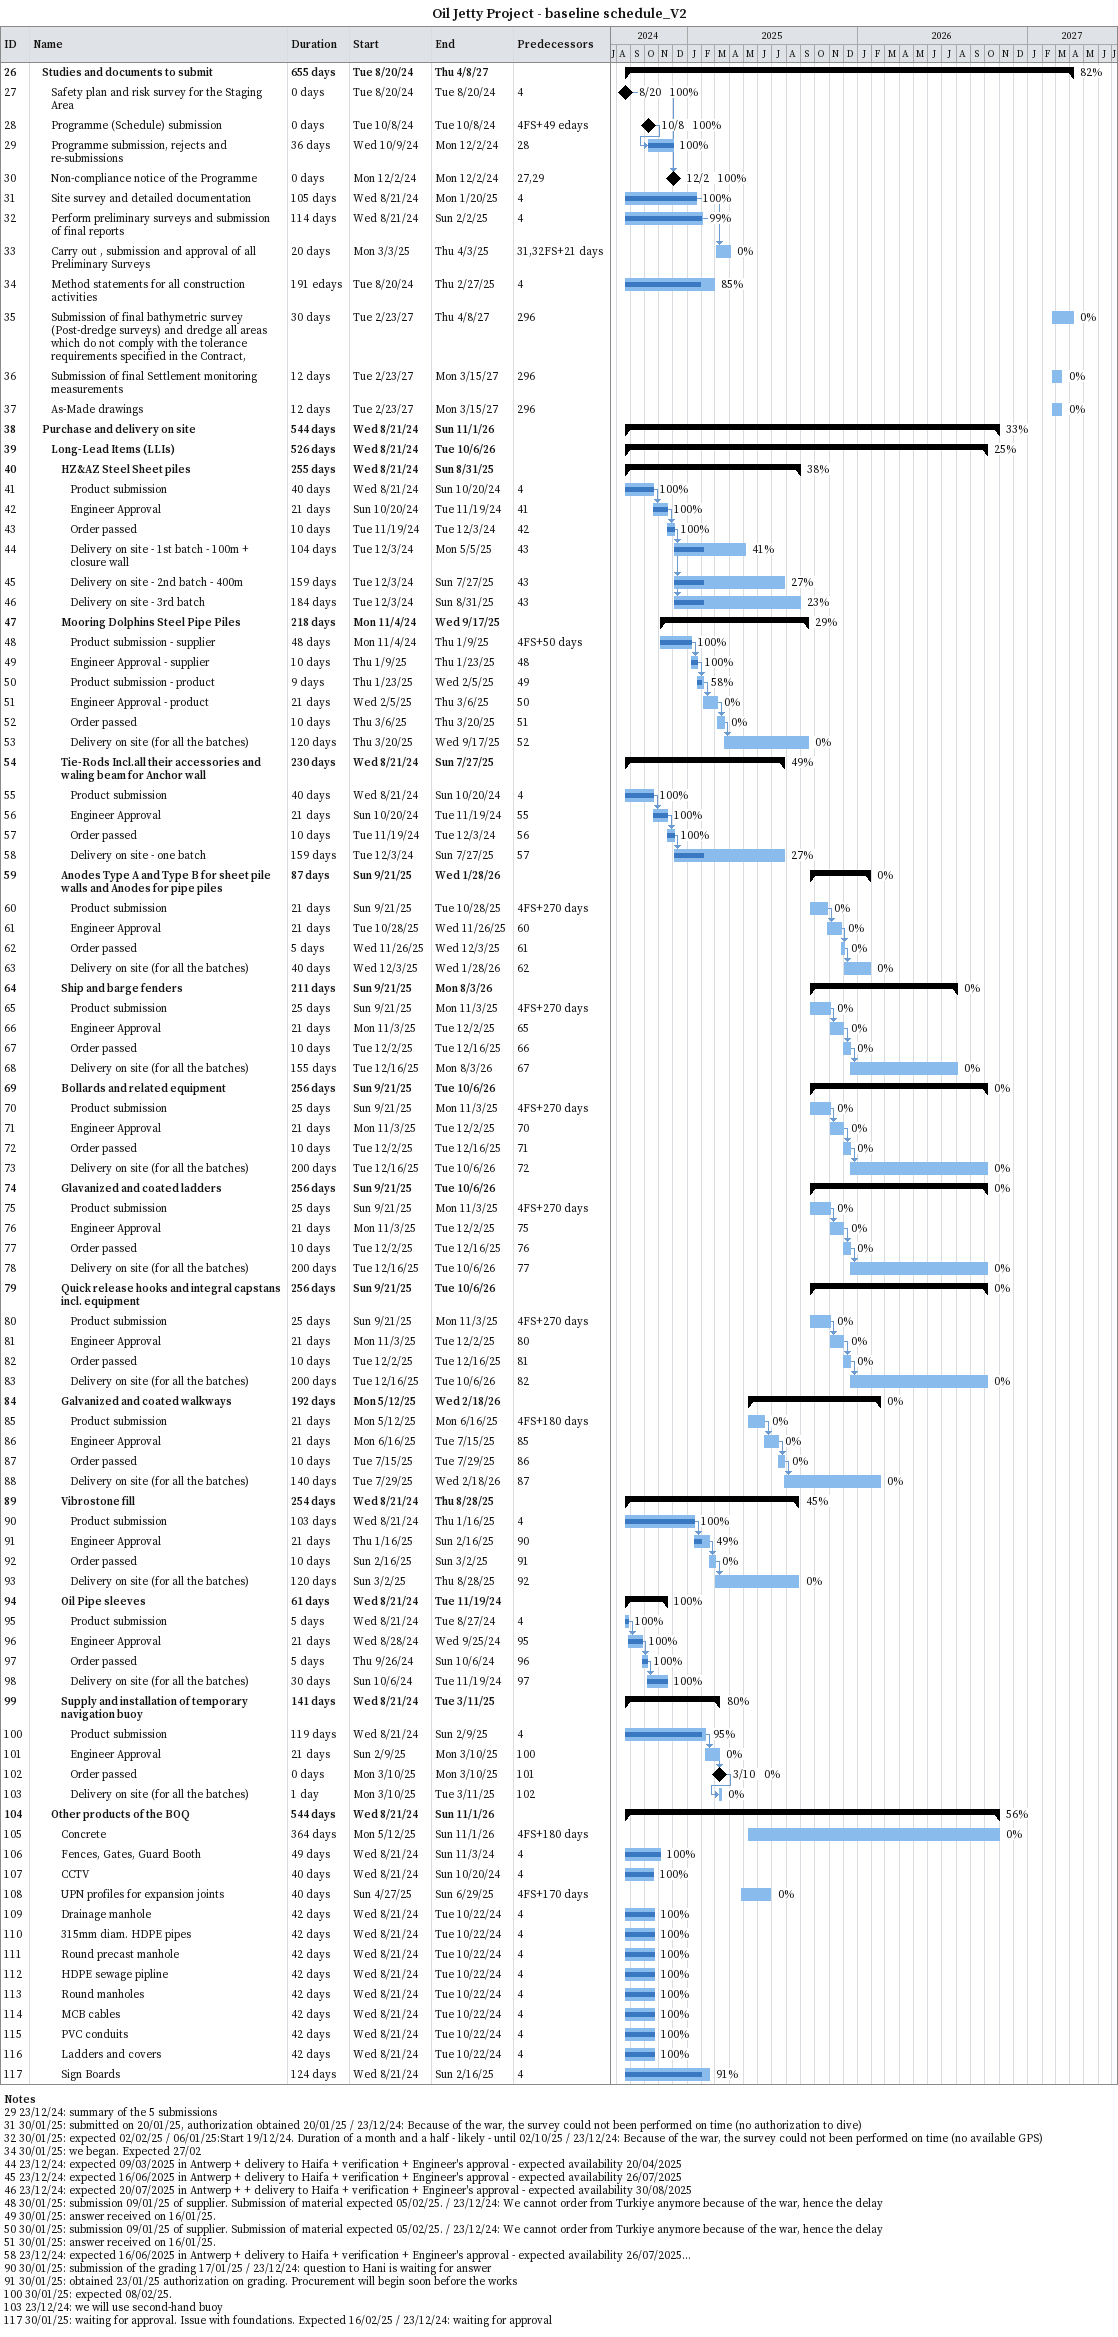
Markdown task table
Oil Jetty Project - baseline schedule_V2

| ID | Level | Task | Duration | Start | Finish | Predecessors | % complete |
|---|---|---|---|---|---|---|---|
| 26 | 2 | **Studies and documents to submit** | 655d | 2024-08-20 | 2027-04-08 |  | 82 |
| 27 | 3 | Safety plan and risk survey for the Staging Area | 0d | 2024-08-20 | 2024-08-20 | 4 | 100 |
| 28 | 3 | Programme (Schedule) submission | 0d | 2024-10-08 | 2024-10-08 | 4FS+49ed | 100 |
| 29 | 3 | Programme submission, rejects and re-submissions | 36d | 2024-10-09 | 2024-12-02 | 28 | 100 |
| 30 | 3 | Non-compliance notice of the Programme | 0d | 2024-12-02 | 2024-12-02 | 27, 29 | 100 |
| 31 | 3 | Site survey and detailed documentation | 105d | 2024-08-21 | 2025-01-20 | 4 | 100 |
| 32 | 3 | Perform preliminary surveys and submission of final reports | 114d | 2024-08-21 | 2025-02-02 | 4 | 99 |
| 33 | 3 | Carry out , submission and approval of all Preliminary Surveys | 20d | 2025-03-03 | 2025-04-03 | 31, 32FS+21d | 0 |
| 34 | 3 | Method statements for all construction activities | 191ed | 2024-08-20 | 2025-02-27 | 4 | 85 |
| 35 | 3 | Submission of final bathymetric survey (Post-dredge surveys) and dredge all areas which do not comply with the tolerance requirements specified in the Contract, | 30d | 2027-02-23 | 2027-04-08 | 296 | 0 |
| 36 | 3 | Submission of final Settlement monitoring measurements | 12d | 2027-02-23 | 2027-03-15 | 296 | 0 |
| 37 | 3 | As-Made drawings | 12d | 2027-02-23 | 2027-03-15 | 296 | 0 |
| 38 | 2 | **Purchase and delivery on site** | 544d | 2024-08-21 | 2026-11-01 |  | 33 |
| 39 | 3 | **Long-Lead Items (LLIs)** | 526d | 2024-08-21 | 2026-10-06 |  | 25 |
| 40 | 4 | **HZ&AZ Steel Sheet piles** | 255d | 2024-08-21 | 2025-08-31 |  | 38 |
| 41 | 5 | Product submission | 40d | 2024-08-21 | 2024-10-20 | 4 | 100 |
| 42 | 5 | Engineer Approval | 21d | 2024-10-20 | 2024-11-19 | 41 | 100 |
| 43 | 5 | Order passed | 10d | 2024-11-19 | 2024-12-03 | 42 | 100 |
| 44 | 5 | Delivery on site - 1st batch - 100m + closure wall | 104d | 2024-12-03 | 2025-05-05 | 43 | 41 |
| 45 | 5 | Delivery on site - 2nd batch - 400m | 159d | 2024-12-03 | 2025-07-27 | 43 | 27 |
| 46 | 5 | Delivery on site - 3rd batch | 184d | 2024-12-03 | 2025-08-31 | 43 | 23 |
| 47 | 4 | **Mooring Dolphins Steel Pipe Piles** | 218d | 2024-11-04 | 2025-09-17 |  | 29 |
| 48 | 5 | Product submission - supplier | 48d | 2024-11-04 | 2025-01-09 | 4FS+50d | 100 |
| 49 | 5 | Engineer Approval - supplier | 10d | 2025-01-09 | 2025-01-23 | 48 | 100 |
| 50 | 5 | Product submission - product | 9d | 2025-01-23 | 2025-02-05 | 49 | 58 |
| 51 | 5 | Engineer Approval - product | 21d | 2025-02-05 | 2025-03-06 | 50 | 0 |
| 52 | 5 | Order passed | 10d | 2025-03-06 | 2025-03-20 | 51 | 0 |
| 53 | 5 | Delivery on site (for all the batches) | 120d | 2025-03-20 | 2025-09-17 | 52 | 0 |
| 54 | 4 | **Tie-Rods Incl.all their accessories and waling beam for Anchor wall** | 230d | 2024-08-21 | 2025-07-27 |  | 49 |
| 55 | 5 | Product submission | 40d | 2024-08-21 | 2024-10-20 | 4 | 100 |
| 56 | 5 | Engineer Approval | 21d | 2024-10-20 | 2024-11-19 | 55 | 100 |
| 57 | 5 | Order passed | 10d | 2024-11-19 | 2024-12-03 | 56 | 100 |
| 58 | 5 | Delivery on site - one batch | 159d | 2024-12-03 | 2025-07-27 | 57 | 27 |
| 59 | 4 | **Anodes Type A and Type B for sheet pile walls and Anodes for pipe piles** | 87d | 2025-09-21 | 2026-01-28 |  | 0 |
| 60 | 5 | Product submission | 21d | 2025-09-21 | 2025-10-28 | 4FS+270d | 0 |
| 61 | 5 | Engineer Approval | 21d | 2025-10-28 | 2025-11-26 | 60 | 0 |
| 62 | 5 | Order passed | 5d | 2025-11-26 | 2025-12-03 | 61 | 0 |
| 63 | 5 | Delivery on site (for all the batches) | 40d | 2025-12-03 | 2026-01-28 | 62 | 0 |
| 64 | 4 | **Ship and barge fenders** | 211d | 2025-09-21 | 2026-08-03 |  | 0 |
| 65 | 5 | Product submission | 25d | 2025-09-21 | 2025-11-03 | 4FS+270d | 0 |
| 66 | 5 | Engineer Approval | 21d | 2025-11-03 | 2025-12-02 | 65 | 0 |
| 67 | 5 | Order passed | 10d | 2025-12-02 | 2025-12-16 | 66 | 0 |
| 68 | 5 | Delivery on site (for all the batches) | 155d | 2025-12-16 | 2026-08-03 | 67 | 0 |
| 69 | 4 | **Bollards and related equipment** | 256d | 2025-09-21 | 2026-10-06 |  | 0 |
| 70 | 5 | Product submission | 25d | 2025-09-21 | 2025-11-03 | 4FS+270d | 0 |
| 71 | 5 | Engineer Approval | 21d | 2025-11-03 | 2025-12-02 | 70 | 0 |
| 72 | 5 | Order passed | 10d | 2025-12-02 | 2025-12-16 | 71 | 0 |
| 73 | 5 | Delivery on site (for all the batches) | 200d | 2025-12-16 | 2026-10-06 | 72 | 0 |
| 74 | 4 | **Glavanized and coated ladders** | 256d | 2025-09-21 | 2026-10-06 |  | 0 |
| 75 | 5 | Product submission | 25d | 2025-09-21 | 2025-11-03 | 4FS+270d | 0 |
| 76 | 5 | Engineer Approval | 21d | 2025-11-03 | 2025-12-02 | 75 | 0 |
| 77 | 5 | Order passed | 10d | 2025-12-02 | 2025-12-16 | 76 | 0 |
| 78 | 5 | Delivery on site (for all the batches) | 200d | 2025-12-16 | 2026-10-06 | 77 | 0 |
| 79 | 4 | **Quick release hooks and integral capstans incl. equipment** | 256d | 2025-09-21 | 2026-10-06 |  | 0 |
| 80 | 5 | Product submission | 25d | 2025-09-21 | 2025-11-03 | 4FS+270d | 0 |
| 81 | 5 | Engineer Approval | 21d | 2025-11-03 | 2025-12-02 | 80 | 0 |
| 82 | 5 | Order passed | 10d | 2025-12-02 | 2025-12-16 | 81 | 0 |
| 83 | 5 | Delivery on site (for all the batches) | 200d | 2025-12-16 | 2026-10-06 | 82 | 0 |
| 84 | 4 | **Galvanized and coated walkways** | 192d | 2025-05-12 | 2026-02-18 |  | 0 |
| 85 | 5 | Product submission | 21d | 2025-05-12 | 2025-06-16 | 4FS+180d | 0 |
| 86 | 5 | Engineer Approval | 21d | 2025-06-16 | 2025-07-15 | 85 | 0 |
| 87 | 5 | Order passed | 10d | 2025-07-15 | 2025-07-29 | 86 | 0 |
| 88 | 5 | Delivery on site (for all the batches) | 140d | 2025-07-29 | 2026-02-18 | 87 | 0 |
| 89 | 4 | **Vibrostone fill** | 254d | 2024-08-21 | 2025-08-28 |  | 45 |
| 90 | 5 | Product submission | 103d | 2024-08-21 | 2025-01-16 | 4 | 100 |
| 91 | 5 | Engineer Approval | 21d | 2025-01-16 | 2025-02-16 | 90 | 49 |
| 92 | 5 | Order passed | 10d | 2025-02-16 | 2025-03-02 | 91 | 0 |
| 93 | 5 | Delivery on site (for all the batches) | 120d | 2025-03-02 | 2025-08-28 | 92 | 0 |
| 94 | 4 | **Oil Pipe sleeves** | 61d | 2024-08-21 | 2024-11-19 |  | 100 |
| 95 | 5 | Product submission | 5d | 2024-08-21 | 2024-08-27 | 4 | 100 |
| 96 | 5 | Engineer Approval | 21d | 2024-08-28 | 2024-09-25 | 95 | 100 |
| 97 | 5 | Order passed | 5d | 2024-09-26 | 2024-10-06 | 96 | 100 |
| 98 | 5 | Delivery on site (for all the batches) | 30d | 2024-10-06 | 2024-11-19 | 97 | 100 |
| 99 | 4 | **Supply and installation of temporary navigation buoy** | 141d | 2024-08-21 | 2025-03-11 |  | 80 |
| 100 | 5 | Product submission | 119d | 2024-08-21 | 2025-02-09 | 4 | 95 |
| 101 | 5 | Engineer Approval | 21d | 2025-02-09 | 2025-03-10 | 100 | 0 |
| 102 | 5 | Order passed | 0d | 2025-03-10 | 2025-03-10 | 101 | 0 |
| 103 | 5 | Delivery on site (for all the batches) | 1d | 2025-03-10 | 2025-03-11 | 102 | 0 |
| 104 | 3 | **Other products of the BOQ** | 544d | 2024-08-21 | 2026-11-01 |  | 56 |
| 105 | 4 | Concrete | 364d | 2025-05-12 | 2026-11-01 | 4FS+180d | 0 |
| 106 | 4 | Fences, Gates, Guard Booth | 49d | 2024-08-21 | 2024-11-03 | 4 | 100 |
| 107 | 4 | CCTV | 40d | 2024-08-21 | 2024-10-20 | 4 | 100 |
| 108 | 4 | UPN profiles for expansion joints | 40d | 2025-04-27 | 2025-06-29 | 4FS+170d | 0 |
| 109 | 4 | Drainage manhole | 42d | 2024-08-21 | 2024-10-22 | 4 | 100 |
| 110 | 4 | 315mm diam. HDPE pipes | 42d | 2024-08-21 | 2024-10-22 | 4 | 100 |
| 111 | 4 | Round precast manhole | 42d | 2024-08-21 | 2024-10-22 | 4 | 100 |
| 112 | 4 | HDPE sewage pipline | 42d | 2024-08-21 | 2024-10-22 | 4 | 100 |
| 113 | 4 | Round manholes | 42d | 2024-08-21 | 2024-10-22 | 4 | 100 |
| 114 | 4 | MCB cables | 42d | 2024-08-21 | 2024-10-22 | 4 | 100 |
| 115 | 4 | PVC conduits | 42d | 2024-08-21 | 2024-10-22 | 4 | 100 |
| 116 | 4 | Ladders and covers | 42d | 2024-08-21 | 2024-10-22 | 4 | 100 |
| 117 | 4 | Sign Boards | 124d | 2024-08-21 | 2025-02-16 | 4 | 91 |

Notes
- 29: 23/12/24: summary of the 5 submissions
- 31: 30/01/25: submitted on 20/01/25, authorization obtained 20/01/25 / 23/12/24: Because of the war, the survey could not been performed on time (no authorization to dive)
- 32: 30/01/25: expected 02/02/25 / 06/01/25:Start 19/12/24. Duration of a month and a half - likely - until 02/10/25 / 23/12/24: Because of the war, the survey could not been performed on time (no available GPS)
- 34: 30/01/25: we began. Expected 27/02
- 44: 23/12/24: expected 09/03/2025 in Antwerp + delivery to Haifa + verification + Engineer's approval - expected availability 20/04/2025
- 45: 23/12/24: expected 16/06/2025 in Antwerp + delivery to Haifa + verification + Engineer's approval - expected availability 26/07/2025
- 46: 23/12/24: expected 20/07/2025 in Antwerp + + delivery to Haifa + verification + Engineer's approval - expected availability 30/08/2025
- 48: 30/01/25: submission 09/01/25 of supplier. Submission of material expected 05/02/25. / 23/12/24: We cannot order from Turkiye anymore because of the war, hence the delay
- 49: 30/01/25: answer received on 16/01/25.
- 50: 30/01/25: submission 09/01/25 of supplier. Submission of material expected 05/02/25. / 23/12/24: We cannot order from Turkiye anymore because of the war, hence the delay
- 51: 30/01/25: answer received on 16/01/25.
- 58: 23/12/24: expected 16/06/2025 in Antwerp + delivery to Haifa + verification + Engineer's approval - expected availability 26/07/2025...
- 90: 30/01/25: submission of the grading 17/01/25 / 23/12/24: question to Hani is waiting for answer
- 91: 30/01/25: obtained 23/01/25 authorization on grading. Procurement will begin soon before the works
- 100: 30/01/25: expected 08/02/25.
- 103: 23/12/24: we will use second-hand buoy
- 117: 30/01/25: waiting for approval. Issue with foundations. Expected 16/02/25 / 23/12/24: waiting for approval
